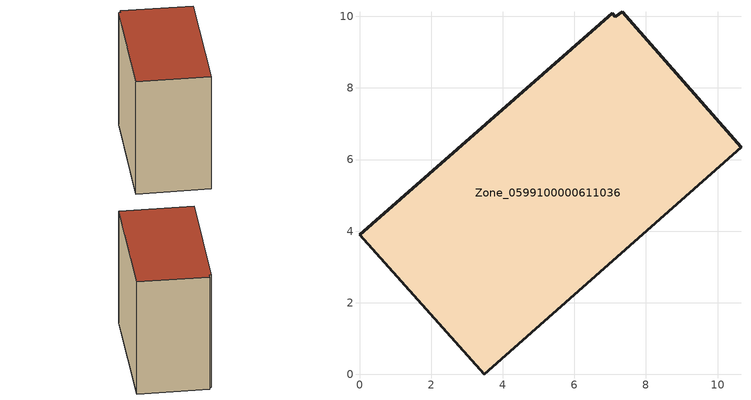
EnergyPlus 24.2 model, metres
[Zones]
Zone_0599100000611036
 floor ground (C_G): 7.14,9.98 7.34,10.13 10.65,6.35 3.49,0 0,3.9 7.05,10.08 z0
 wall outside (C_F): 0,3.9 3.49,0 10.65,6.35 7.34,10.13 7.14,9.98 7.05,10.08 0,3.9 z0:8.94
 roof outside (C_R): 7.34,10.13 7.14,9.98 7.05,10.08 0,3.9 3.49,0 10.65,6.35 z8.94
[BUILDING]
Pand.0599100000611036: North Axis=0; Terrain=City; Loads Convergence Tolerance Value=0.04; Temperature Convergence Tolerance Value=0.4; Solar Distribution=FullExterior; Maximum Number of Warmup Days=25; Minimum Number of Warmup Days=1
[Site:Location]
Rotterdam.The.Hague.AP_ZH_NLD Design_Conditions: Latitude=51.96; Longitude=4.45; Time Zone=1; Elevation=-4.5
[SITE:GROUNDTEMPERATURE:BUILDINGSURFACE]
18, 18, 18, 18, 18, 18, 18, 18, 18, 18, 18, 18
[MATERIAL] Thermal Absorptance=0.9; Solar Absorptance=0.7; Visible Absorptance=0.7
Name | Roughness | Thickness | Conductivity | Density | Specific Heat
G.TI.1946 | MediumSmooth | 0.15 | 1 | 540 | 1210
F.TI.1946 | Rough | 0.3 | 0.857143 | 1920 | 840
R.TI.1946 | MediumRough | 0.2 | 0.1 | 1500 | 1000
[CONSTRUCTION]
C_G: G.TI.1946
C_F: F.TI.1946
C_R: R.TI.1946
[ZONE]
Zone_0599100000611036: Type=1; Multiplier=1; Ceiling Height=Autocalculate; Volume=Autocalculate; Floor Area=autocalculate; Part of Total Floor Area=Yes
[ZONEINFILTRATION:DESIGNFLOWRATE]
Infil_Zone_0599100000611036: Zone or ZoneList or Space or SpaceList=Zone_0599100000611036; Schedule=AlwaysOn; Design Flow Rate Calculation Method=Flow/Area; Flow Rate per Floor Area=0.003; Constant Term Coefficient=1; Temperature Term Coefficient=0; Velocity Term Coefficient=0; Velocity Squared Term Coefficient=0
[HVACTEMPLATE:ZONE:IDEALLOADSAIRSYSTEM]
Zone_0599100000611036: Maximum Heating Supply Air Temperature=50; Minimum Cooling Supply Air Temperature=13; Maximum Heating Supply Air Humidity Ratio=0.0156; Minimum Cooling Supply Air Humidity Ratio=0.0077; Heating Limit=NoLimit; Cooling Limit=NoLimit; Dehumidification Control Type=ConstantSensibleHeatRatio; Cooling Sensible Heat Ratio=0.7; Dehumidification Setpoint=60; Humidification Control Type=None; Humidification Setpoint=30; Outdoor Air Method=None; Outdoor Air Flow Rate per Person=0.00944; Outdoor Air Flow Rate per Zone Floor Area=0; Outdoor Air Flow Rate per Zone=0; Demand Controlled Ventilation Type=None; Outdoor Air Economizer Type=NoEconomizer; Heat Recovery Type=None; Sensible Heat Recovery Effectiveness=0.7; Latent Heat Recovery Effectiveness=0.65
[ZONECONTROL:THERMOSTAT]
ThermostatControl_Zone_0599100000611036: Zone or ZoneList=Zone_0599100000611036; Control Type Schedule=DualSetpointControlType; Control 1=Thermostat_Zone_0599100000611036; Temperature Difference Between Cutout And Setpoint=0
[THERMOSTATSETPOINT:DUALSETPOINT]
Thermostat_Zone_0599100000611036: Heating Setpoint Temperature Schedule=HeatingSetpoint_Zone_0599100000611036; Cooling Setpoint Temperature Schedule=CoolingSetpoint_Zone_0599100000611036
[SCHEDULE:COMPACT]
HeatingSetpoint_Zone_0599100000611036: Through: 12/31, For: AllDays, Until: 24:00, 21
CoolingSetpoint_Zone_0599100000611036: Through: 12/31, For: AllDays, Until: 24:00, 24
DualSetpointControlType: Through: 12/31, For: AllDays, Until: 24:00, 4
AlwaysOn: Through: 12/31, For: AllDays, Until: 24:00, 1
